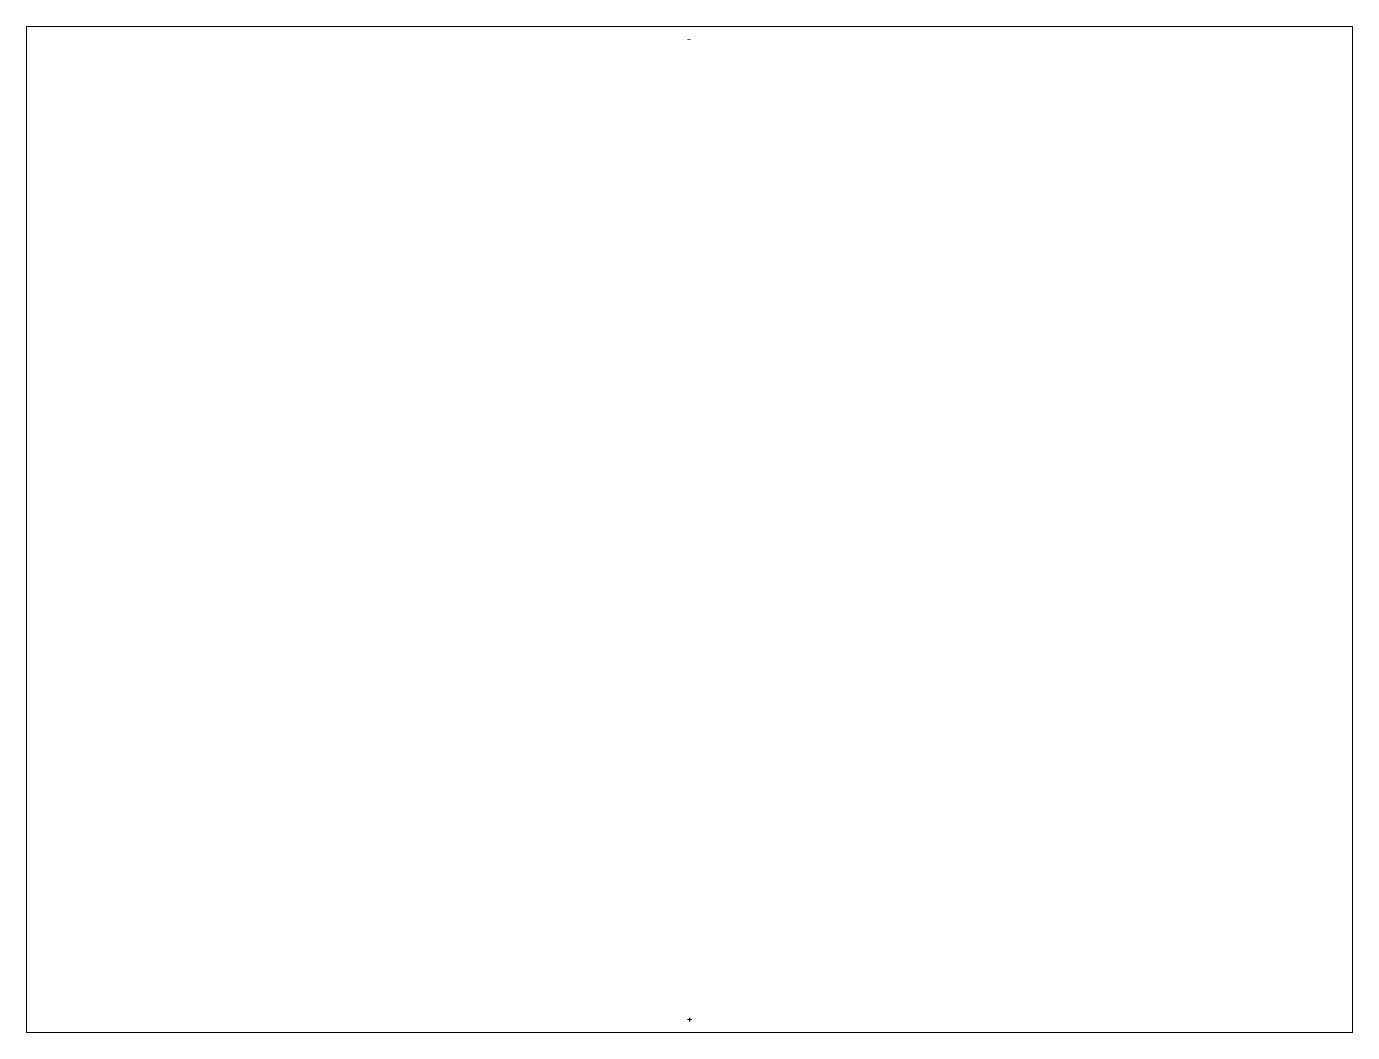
# Paper-space layout 'Лист2' of a CAD drawing. Header units: millimetres. Extents: x 26 to 231, y 20 to 176.
# The model-space entities are those that its viewports show. They can reach past a viewport. Long polylines and large blocks are cut down to what shows.
import ezdxf

# ---------------------------------------------------------------- set-up
doc = ezdxf.new("R2010")
doc.units = ezdxf.units.MM
doc.linetypes.add('ACAD_ISO04W100', pattern=[30, 24, -3, 0, -3])
doc.layers.add('Images', color=250, linetype='Continuous', lineweight=100)

msp = doc.modelspace()

# ---------------------------------------------------------------- hatches: boundary and pattern name
at = {"linetype": 'ACAD_ISO04W100', "true_color": 0x000000}
for points in [[(4.8, 5.3), (4.7, 5.2), (4.8, 5.2)], [(5, 5), (5, 5), (5, 5)], [(5.7, 4.4), (5.7, 4.3), (5.7, 4.4)], [(6.5, 4.5), (6.5, 4.5), (6.5, 4.5)]]:
    msp.add_hatch(color=18, dxfattribs=at).paths.add_polyline_path(points)

# ---------------------------------------------------------------- linework, layer by layer
at = {"linetype": 'Continuous', "lineweight": 100}
for p, q in [((1.9, 3.9), (1.9, 5)), ((2.1, 5), (1.9, 5)), ((2.1, 3.9), (1.9, 3.9)), ((2, 3.9), (2, 5)), ((3.4, 7), (2.1, 7)), ((3.4, 7), (3.4, 7.3))]:
    msp.add_line(p, q, dxfattribs=at)
at = {"linetype": 'ACAD_ISO04W100'}
for p, q in [((1.9, 5), (2.1, 5)), ((2.1, 7.3), (2.1, 7)), ((4.2, 5), (4.2, 4.9))]:
    msp.add_line(p, q, dxfattribs=at)
at = {"lineweight": 100}
for p, q in [((2.1, 3.4), (1.9, 3.4)), ((2.1, 3.9), (2.1, 3.4)), ((8.8, 7.3), (9.5, 7.3)), ((8.8, 2.4), (9.5, 2.4))]:
    msp.add_line(p, q, dxfattribs=at)
at = {"linetype": 'ByBlock'}
for p, q in [((4.2, 6.2), (4.2, 5.3)), ((5.7, 6.2), (4.2, 6.2)), ((4.2, 5.3), (5.7, 5.3)), ((5.7, 5), (4.2, 5)), ((4.2, 4.9), (4.2, 4.1)), ((4.2, 4.1), (5.7, 4.1)), ((5.7, 5.3), (5.7, 6.2)), ((5.7, 4.1), (5.7, 5)), ((6.5, 4.9), (6.5, 4)), ((8, 4.9), (6.5, 4.9)), ((6.5, 4), (8, 4)), ((8, 4), (8, 4.9))]:
    msp.add_line(p, q, dxfattribs=at)
at = {"linetype": 'ByBlock', "lineweight": 20}
for p, q in [((4.8, 5), (4.8, 5.3)), ((5, 5.3), (5, 5)), ((6.1, 4.5), (5.7, 4.5)), ((6.5, 4.4), (5.7, 4.4)), ((6.1, 4.4), (5.7, 4.4)), ((6.1, 4.5), (6.5, 4.5))]:
    msp.add_line(p, q, dxfattribs=at)
at = {"layer": 'Images', "linetype": 'ACAD_ISO04W100'}
for p, q in [((0, 6931.1), (0, 6926.8)), ((2.1, 5.4), (1.9, 5.4)), ((2.1, 5), (2.1, 5.4))]:
    msp.add_line(p, q, dxfattribs=at)
at = {"layer": 'Images', "linetype": 'Continuous', "lineweight": 100}
for p, q in [((1.9, 5.4), (1.9, 7.3)), ((2.1, 6.4), (1.9, 6.4)), ((2.1, 5.4), (1.9, 5.4)), ((2.1, 4.4), (1.9, 4.4)), ((1.9, 3.9), (1.9, 2.4)), ((1.9, 2.9), (2.1, 2.9)), ((1.9, 2.4), (3.9, 2.4)), ((2, 5.4), (2, 7.3)), ((2, 3.9), (2, 2.4)), ((2.1, 5), (2.1, 7.3)), ((2.1, 7.3), (8.8, 7.3)), ((2.1, 2.4), (2.1, 5)), ((8.8, 2.4), (2.1, 2.4)), ((7.5, 3.4), (6.4, 3.4)), ((6.4, 3.4), (6.4, 2.4)), ((6.4, 3.2), (6.4, 3.1)), ((7.5, 3), (6.4, 3)), ((6.4, 3), (6.4, 2.9)), ((6.4, 2.9), (7.5, 2.9)), ((6.4, 2.9), (6.4, 2.8)), ((6.4, 2.7), (6.4, 2.6)), ((6.5, 3.4), (6.5, 2.9)), ((6.7, 3.4), (6.7, 2.4)), ((7, 3.4), (7, 2.4)), ((7.3, 3.4), (7.3, 2.4)), ((7.5, 2.4), (7.5, 3.4)), ((7.5, 3.4), (9.5, 3.4)), ((7.5, 3.3), (7.5, 3.2)), ((7.5, 3.2), (7.5, 2.9)), ((7.5, 3.1), (7.5, 3)), ((7.5, 3.1), (9.5, 3.1)), ((7.5, 2.9), (7.5, 2.9)), ((7.5, 2.8), (7.5, 2.7)), ((9.5, 2.7), (7.5, 2.7)), ((7.5, 2.6), (7.5, 2.5)), ((8.7, 2.7), (8.7, 3.1)), ((8.7, 3.1), (8.7, 3.1)), ((8.7, 3.1), (8.7, 3.1)), ((8.7, 3), (9.5, 3)), ((8.7, 3), (8.7, 3)), ((8.7, 2.4), (8.7, 2.9)), ((8.7, 2.8), (9.5, 2.8)), ((8.7, 2.8), (8.8, 2.8)), ((9.5, 2.7), (8.7, 2.7)), ((8.7, 2.7), (9, 2.7)), ((8.9, 2.9), (8.9, 3.1)), ((8.9, 2.9), (8.9, 2.8)), ((9, 2.7), (9, 2.8)), ((9.2, 3), (9.2, 3.1)), ((9.2, 2.8), (9.2, 3)), ((9.5, 7.3), (9.5, 2.4)), ((9.5, 3.4), (9.5, 3.2)), ((9.5, 2.9), (9.5, 2.7))]:
    msp.add_line(p, q, dxfattribs=at)
at = {"layer": 'Images', "linetype": 'ACAD_ISO04W100', "lineweight": 100}
for p, q in [((2.1, 7.3), (1.9, 7.3)), ((2.1, 3.9), (2.1, 4.6))]:
    msp.add_line(p, q, dxfattribs=at)
at = {"layer": 'Images', "linetype": 'Continuous', "lineweight": 30}
for p, q in [((6.4, 3.3), (7.5, 3.3)), ((7.5, 3.2), (6.4, 3.2)), ((6.4, 3.1), (7.5, 3.1)), ((7.5, 2.9), (6.4, 2.9)), ((6.4, 2.8), (7.5, 2.8)), ((7.5, 2.7), (6.4, 2.7)), ((6.4, 2.6), (7.5, 2.6)), ((7.5, 2.5), (6.4, 2.5)), ((8.7, 3), (8.7, 2.8)), ((8.8, 2.8), (8.8, 3))]:
    msp.add_line(p, q, dxfattribs=at)

psp = doc.layouts.new('Лист2')

# ---------------------------------------------------------------- viewports
at = {"layer": '0', "lineweight": 100}
psp.add_viewport(center=(128.5, 97.5), size=(205.6, 156), view_center_point=(4.75, 3466.75), view_height=7105.5262, dxfattribs=at)

doc.saveas('drawing.dxf')
